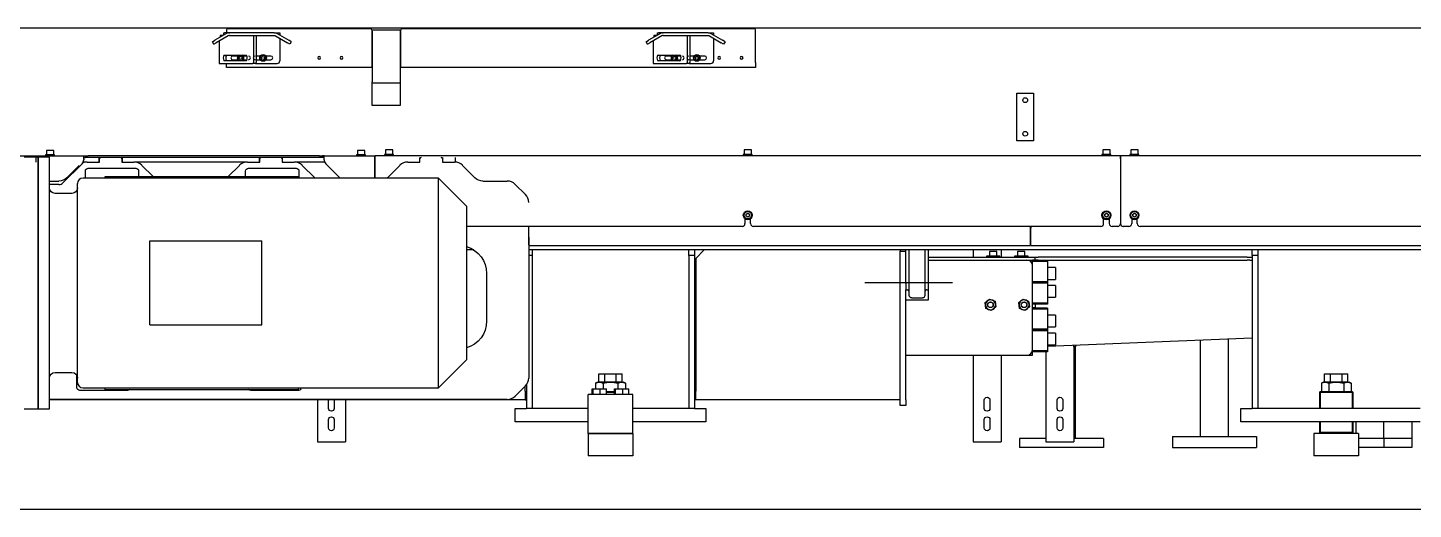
# Model space of a CAD drawing. Header units: millimetres. Extents: x 0 to 1189, y 0 to 841.
# Drawn here: x 191.3 to 356.1, y 472.6 to 529.9 of the extents above; entities that cross this region are included whole.
import ezdxf

# ---------------------------------------------------------------- set-up
doc = ezdxf.new("R2010")
doc.units = ezdxf.units.MM
doc.layers.add('1', color=7, linetype='CONTINUOUS', true_color=0xffffff)
doc.layers.add('2', color=7, linetype='CONTINUOUS', true_color=0xffffff)

msp = doc.modelspace()

# ---------------------------------------------------------------- linework, layer by layer
at = {"layer": '1', "color": 252, "linetype": 'Continuous'}
for p, q in [((303.777, 503.436), (303.777, 502.569)), ((307.11, 503.436), (307.11, 502.569)), ((310.844, 496.536), (311.178, 496.536)), ((311.178, 496.534), (310.844, 496.534)), ((270.775, 491.901), (270.642, 491.901)), ((312.443, 491.302), (312.443, 480.568)), ((315.777, 491.901), (315.777, 492.071)), ((315.777, 491.903), (315.777, 480.568)), ((315.977, 491.901), (315.777, 491.901)), ((315.977, 492.08), (315.977, 491.901)), ((315.977, 480.968), (315.977, 491.903)), ((303.777, 490.902), (303.777, 480.568)), ((307.11, 490.902), (307.11, 480.568)), ((225.777, 485.568), (225.777, 480.568)), ((227.11, 484.568), (227.11, 485.568)), ((227.777, 485.568), (227.777, 484.568)), ((229.11, 485.568), (229.11, 480.568)), ((305.11, 484.568), (305.11, 485.568)), ((305.777, 485.568), (305.777, 484.568)), ((313.777, 484.568), (313.777, 485.568)), ((314.443, 485.568), (314.443, 484.568)), ((227.11, 482.234), (227.11, 483.234)), ((227.777, 483.234), (227.777, 482.234)), ((305.11, 482.234), (305.11, 483.234)), ((305.777, 483.234), (305.777, 482.234)), ((313.777, 482.234), (313.777, 483.234)), ((314.443, 483.234), (314.443, 482.234)), ((349.31, 482.97), (349.31, 481.57)), ((352.643, 480.968), (352.643, 482.97)), ((352.643, 480.968), (352.643, 482.97)), ((355.977, 482.97), (355.977, 480.968)), ((225.777, 480.568), (226.11, 480.568)), ((226.11, 480.568), (228.777, 480.568)), ((228.777, 480.568), (229.11, 480.568)), ((303.777, 480.568), (304.11, 480.568)), ((304.11, 480.568), (306.777, 480.568)), ((306.777, 480.568), (307.11, 480.568)), ((309.31, 480.968), (309.31, 479.901)), ((312.443, 480.968), (309.31, 480.968)), ((319.31, 479.901), (309.31, 479.901)), ((312.443, 480.568), (312.777, 480.568)), ((312.777, 480.568), (315.443, 480.568)), ((315.443, 480.568), (315.777, 480.568)), ((315.977, 480.968), (315.777, 480.968)), ((319.31, 480.968), (315.777, 480.968)), ((319.31, 480.968), (319.31, 479.901)), ((327.51, 481.234), (327.51, 479.901)), ((327.51, 481.234), (337.51, 481.234)), ((327.51, 479.901), (337.51, 479.901)), ((337.51, 481.234), (337.51, 479.901)), ((352.643, 480.968), (349.643, 480.968)), ((352.643, 479.901), (349.643, 479.901)), ((352.643, 480.968), (352.643, 479.901)), ((355.977, 480.968), (352.643, 480.968)), ((352.643, 480.968), (352.643, 479.901)), ((355.977, 479.901), (352.643, 479.901)), ((355.977, 480.968), (355.977, 479.901))]:
    msp.add_line(p, q, dxfattribs=at)
at = {"layer": '1', "color": 95, "linetype": 'Continuous'}
for p, q in [((334.177, 481.234), (334.177, 492.834)), ((330.843, 481.234), (330.843, 492.695))]:
    msp.add_line(p, q, dxfattribs=at)
at = {"layer": '1', "color": 251, "linetype": 'Continuous'}
msp.add_line((90.564, 472.551), (640.45, 472.551), dxfattribs=at)
at = {"layer": '1', "color": 252, "linetype": 'Continuous', "extrusion": (0, 0, -1)}
for centre, start, end in [((-305.443, 485.568), 0, 180), ((-314.11, 485.568), 0, 180), ((-227.443, 484.568), 180, 0), ((-227.443, 483.234), 360, 180), ((-305.443, 484.568), 180, 0), ((-305.443, 483.234), 360, 180), ((-314.11, 484.568), 180, 0), ((-314.11, 483.234), 360, 180), ((-227.443, 482.234), 180, 360), ((-305.443, 482.234), 180, 360), ((-314.11, 482.234), 180, 360)]:
    msp.add_arc(centre, 0.333, start, end, dxfattribs=at)
at = {"layer": '2', "color": 252, "linetype": 'Continuous'}
for p, q in [((185.31, 529.901), (415.974, 529.901)), ((214.977, 529.212), (213.573, 528.401)), ((214.643, 529.019), (214.643, 529.301)), ((214.643, 529.301), (214.741, 529.301)), ((215.212, 529.301), (214.741, 529.301)), ((214.977, 529.634), (214.977, 529.301)), ((232.11, 529.768), (215.11, 529.768)), ((215.212, 529.301), (215.31, 529.301)), ((220.643, 529.301), (215.31, 529.301)), ((220.643, 529.301), (220.741, 529.301)), ((220.741, 529.301), (221.212, 529.301)), ((220.977, 529.212), (222.381, 528.401)), ((221.212, 529.301), (221.31, 529.301)), ((221.31, 529.301), (221.31, 529.019)), ((232.243, 529.634), (232.243, 525.768)), ((232.31, 529.634), (235.643, 529.634)), ((232.31, 529.501), (232.31, 529.634)), ((232.31, 529.501), (232.31, 523.434)), ((235.643, 529.634), (235.643, 529.501)), ((235.643, 529.501), (235.643, 523.434)), ((235.71, 525.768), (235.71, 529.634)), ((277.777, 529.768), (235.843, 529.768)), ((266.577, 529.212), (265.173, 528.401)), ((266.243, 529.019), (266.243, 529.301)), ((266.243, 529.301), (266.341, 529.301)), ((266.812, 529.301), (266.341, 529.301)), ((266.812, 529.301), (266.91, 529.301)), ((272.243, 529.301), (266.91, 529.301)), ((272.243, 529.301), (272.341, 529.301)), ((272.341, 529.301), (272.812, 529.301)), ((272.577, 529.212), (273.981, 528.401)), ((272.812, 529.301), (272.91, 529.301)), ((272.91, 529.301), (272.91, 529.019)), ((277.91, 525.768), (277.91, 529.634)), ((213.284, 528.234), (213.573, 528.401)), ((213.451, 527.946), (213.284, 528.234)), ((213.451, 527.946), (213.739, 528.112)), ((215.143, 528.923), (213.739, 528.112)), ((214.11, 528.326), (214.11, 525.634)), ((214.2, 528.968), (214.2, 528.763)), ((214.554, 528.968), (214.2, 528.968)), ((215.31, 528.968), (220.643, 528.968)), ((218.22, 525.968), (218.22, 528.968)), ((218.526, 525.968), (218.526, 528.968)), ((220.81, 528.923), (222.214, 528.112)), ((221.31, 528.634), (221.31, 525.968)), ((222.503, 527.946), (222.214, 528.112)), ((222.67, 528.234), (222.381, 528.401)), ((222.67, 528.234), (222.503, 527.946)), ((264.884, 528.234), (265.173, 528.401)), ((265.051, 527.946), (264.884, 528.234)), ((265.051, 527.946), (265.339, 528.112)), ((266.743, 528.923), (265.339, 528.112)), ((265.71, 528.326), (265.71, 525.634)), ((265.8, 528.968), (265.8, 528.763)), ((266.154, 528.968), (265.8, 528.968)), ((266.91, 528.968), (272.243, 528.968)), ((269.82, 525.968), (269.82, 528.968)), ((270.126, 525.968), (270.126, 528.968)), ((272.41, 528.923), (273.814, 528.112)), ((272.91, 528.634), (272.91, 525.968)), ((274.103, 527.946), (273.814, 528.112)), ((274.27, 528.234), (273.981, 528.401)), ((274.27, 528.234), (274.103, 527.946)), ((214.703, 526.634), (217.308, 526.634)), ((217.308, 525.968), (214.703, 525.968)), ((216.309, 526.521), (215.697, 526.521)), ((215.697, 526.081), (216.309, 526.081)), ((217.406, 526.521), (216.977, 526.521)), ((216.977, 526.081), (217.406, 526.081)), ((218.976, 526.521), (218.526, 526.521)), ((218.526, 526.081), (218.976, 526.081)), ((220.257, 526.521), (219.644, 526.521)), ((219.644, 526.081), (220.257, 526.081)), ((266.303, 526.634), (268.908, 526.634)), ((268.908, 525.968), (266.303, 525.968)), ((267.909, 526.521), (267.297, 526.521)), ((267.297, 526.081), (267.909, 526.081)), ((269.006, 526.521), (268.577, 526.521)), ((268.577, 526.081), (269.006, 526.081)), ((270.576, 526.521), (270.126, 526.521)), ((270.126, 526.081), (270.576, 526.081)), ((271.857, 526.521), (271.244, 526.521)), ((271.244, 526.081), (271.857, 526.081)), ((214.11, 525.634), (214.152, 525.634)), ((214.152, 525.634), (218.089, 525.634)), ((214.977, 525.168), (214.977, 525.634)), ((232.243, 525.168), (214.977, 525.168)), ((218.396, 525.634), (218.089, 525.634)), ((218.396, 525.634), (220.977, 525.634)), ((232.243, 525.768), (232.243, 525.168)), ((232.243, 525.434), (232.31, 525.434)), ((232.243, 525.168), (232.31, 525.168)), ((235.643, 525.434), (235.71, 525.434)), ((235.71, 525.168), (235.643, 525.168)), ((235.71, 525.168), (235.71, 525.768)), ((277.91, 525.168), (235.71, 525.168)), ((265.71, 525.634), (265.752, 525.634)), ((265.752, 525.634), (269.689, 525.634)), ((269.996, 525.634), (269.689, 525.634)), ((269.996, 525.634), (272.577, 525.634)), ((277.91, 525.768), (277.91, 525.168)), ((232.31, 523.301), (232.31, 523.434)), ((235.643, 523.301), (232.31, 523.301)), ((232.31, 523.203), (232.31, 523.301)), ((232.31, 520.732), (232.31, 523.203)), ((235.643, 523.434), (235.643, 523.301)), ((235.643, 523.301), (235.643, 523.203)), ((235.643, 523.203), (235.643, 520.732)), ((308.977, 516.434), (308.977, 522.101)), ((308.977, 522.101), (310.977, 522.101)), ((310.977, 522.101), (310.977, 516.434)), ((232.31, 520.634), (232.31, 520.732)), ((235.643, 520.634), (232.31, 520.634)), ((235.643, 520.732), (235.643, 520.634)), ((310.977, 516.434), (308.977, 516.434)), ((185.443, 514.634), (197.977, 514.634)), ((192.577, 514.501), (190.91, 514.501)), ((192.31, 513.901), (192.31, 514.434)), ((193.91, 514.501), (192.577, 514.501)), ((192.577, 484.501), (192.577, 514.501)), ((192.577, 514.501), (192.577, 484.501)), ((193.91, 484.501), (193.91, 514.501)), ((197.977, 514.634), (198.177, 514.634)), ((197.977, 514.234), (197.977, 514.634)), ((197.977, 514.434), (198.177, 514.434)), ((198.177, 514.434), (198.177, 514.634)), ((198.177, 514.634), (198.51, 514.634)), ((198.51, 514.434), (198.177, 514.434)), ((226.043, 514.634), (198.51, 514.634)), ((226.043, 514.434), (198.51, 514.434)), ((199.777, 514.434), (199.777, 513.901)), ((199.843, 513.901), (199.843, 514.301)), ((202.51, 514.301), (202.51, 513.901)), ((202.577, 513.901), (202.577, 514.434)), ((218.843, 514.434), (218.843, 513.901)), ((218.91, 513.901), (218.91, 514.301)), ((221.577, 514.301), (221.577, 513.901)), ((221.643, 513.901), (221.643, 514.434)), ((226.043, 514.634), (226.377, 514.634)), ((226.377, 514.434), (226.043, 514.434)), ((226.377, 514.634), (226.377, 514.434)), ((226.577, 514.634), (226.377, 514.634)), ((226.577, 514.434), (226.377, 514.434)), ((226.577, 514.634), (232.577, 514.634)), ((226.577, 514.234), (226.577, 514.634)), ((232.577, 514.634), (232.577, 514.234)), ((232.577, 514.434), (232.643, 514.434)), ((232.643, 514.701), (321.31, 514.701)), ((232.643, 514.301), (232.643, 514.701)), ((232.643, 512.001), (232.643, 514.301)), ((237.91, 514.434), (237.91, 513.901)), ((237.977, 513.901), (237.977, 514.301)), ((240.643, 514.301), (240.643, 513.901)), ((240.71, 513.901), (240.71, 514.434)), ((242.177, 514.434), (242.177, 513.901)), ((321.31, 514.701), (409.977, 514.701)), ((321.31, 514.301), (321.31, 514.701)), ((321.31, 514.701), (321.31, 514.301)), ((321.31, 514.301), (321.31, 506.568)), ((195.505, 511.429), (197.781, 513.706)), ((195.967, 512.025), (197.453, 513.51)), ((198.396, 513.901), (197.917, 513.901)), ((197.977, 514.234), (197.977, 514.177)), ((198.177, 512.001), (198.177, 512.834)), ((198.396, 513.901), (199.843, 513.901)), ((198.51, 513.168), (204.177, 513.168)), ((202.51, 513.901), (203.958, 513.901)), ((217.462, 513.901), (203.958, 513.901)), ((204.51, 512.834), (204.51, 512.167)), ((204.901, 513.51), (206.243, 512.168)), ((215.177, 512.168), (216.519, 513.51)), ((217.243, 512.167), (217.243, 512.834)), ((217.462, 513.901), (218.91, 513.901)), ((217.577, 513.168), (223.243, 513.168)), ((221.577, 513.901), (223.024, 513.901)), ((226.637, 513.901), (223.025, 513.901)), ((223.577, 512.834), (223.577, 512.001)), ((223.967, 513.51), (225.453, 512.025)), ((226.577, 514.177), (226.577, 514.234)), ((226.772, 513.706), (228.477, 512.001)), ((232.577, 514.234), (232.577, 512.001)), ((232.577, 513.901), (232.643, 513.901)), ((234.101, 512.025), (235.586, 513.51)), ((236.529, 513.901), (237.977, 513.901)), ((240.643, 513.901), (242.091, 513.901)), ((242.177, 513.901), (242.091, 513.901)), ((243.034, 513.51), (244.519, 512.025)), ((193.91, 511.634), (195.024, 511.634)), ((195.034, 511.234), (193.91, 511.234)), ((197.243, 487.668), (197.243, 511.334)), ((240.177, 512.001), (197.91, 512.001)), ((200.543, 512.168), (223.543, 512.168)), ((200.543, 512.001), (200.543, 512.168)), ((223.543, 512.001), (223.543, 512.168)), ((243.51, 508.668), (240.177, 512.001)), ((240.177, 487.001), (240.177, 512.001)), ((245.462, 511.634), (248.358, 511.634)), ((250.519, 510.025), (249.301, 511.244)), ((196.577, 510.168), (194.577, 510.168)), ((243.51, 508.668), (243.51, 490.334)), ((276.31, 506.234), (243.51, 506.234)), ((250.91, 504.971), (250.91, 506.234)), ((276.643, 507.155), (276.643, 506.568)), ((277.31, 506.568), (277.31, 507.155)), ((318.977, 506.234), (277.643, 506.234)), ((310.577, 506.234), (310.577, 504.971)), ((310.643, 504.971), (310.643, 506.038)), ((319.31, 506.568), (319.31, 507.155)), ((319.977, 507.155), (319.977, 506.568)), ((320.977, 506.234), (320.31, 506.234)), ((322.31, 506.234), (321.643, 506.234)), ((322.643, 507.155), (322.643, 506.568)), ((323.31, 506.568), (323.31, 507.155)), ((364.977, 506.234), (323.643, 506.234)), ((205.843, 494.501), (205.843, 504.501)), ((205.843, 504.501), (219.177, 504.501)), ((219.177, 494.501), (219.177, 504.501)), ((250.91, 504.971), (250.91, 488.186)), ((250.91, 504.047), (250.91, 504.971)), ((310.577, 504.971), (310.577, 503.971)), ((310.643, 503.971), (310.643, 504.971)), ((244.388, 503.434), (243.513, 503.434)), ((250.91, 503.971), (310.577, 503.971)), ((251.31, 502.768), (250.91, 502.768)), ((443.31, 503.434), (250.911, 503.434)), ((251.31, 503.434), (251.31, 502.768)), ((251.31, 502.768), (251.31, 484.568)), ((269.977, 502.768), (269.977, 503.434)), ((270.643, 502.768), (269.977, 502.768)), ((269.977, 502.768), (269.977, 484.568)), ((270.643, 503.434), (270.643, 502.768)), ((270.643, 502.768), (270.643, 484.568)), ((271.777, 503.434), (270.777, 502.434)), ((295.11, 503.434), (295.11, 503.301)), ((295.11, 485.568), (295.11, 503.301)), ((295.11, 503.301), (295.777, 503.301)), ((295.777, 503.301), (295.777, 503.434)), ((295.777, 499.429), (295.777, 503.301)), ((296.143, 503.434), (296.143, 498.535)), ((298.077, 498.535), (298.077, 503.434)), ((298.443, 503.434), (298.443, 498.692)), ((310.643, 503.971), (443.31, 503.971)), ((336.977, 502.768), (336.977, 503.434)), ((336.977, 502.768), (336.977, 484.568)), ((337.643, 502.768), (336.977, 502.768)), ((337.643, 503.434), (337.643, 502.768)), ((337.643, 502.768), (337.643, 484.568)), ((270.777, 502.434), (270.777, 486.634)), ((298.443, 502.568), (310.843, 502.568)), ((298.443, 502.234), (310.843, 502.234)), ((310.843, 502.568), (311.177, 502.568)), ((310.843, 501.567), (310.843, 502.234)), ((311.177, 502.234), (310.843, 502.234)), ((310.843, 491.568), (310.843, 501.568)), ((311.177, 502.234), (311.177, 502.568)), ((311.177, 502.568), (311.51, 502.568)), ((311.51, 502.234), (311.177, 502.234)), ((311.177, 502.234), (311.177, 502.168)), ((336.367, 502.568), (311.51, 502.568)), ((311.51, 502.234), (336.367, 502.234)), ((336.367, 502.568), (336.681, 502.568)), ((336.681, 502.234), (336.367, 502.234)), ((336.681, 502.568), (336.977, 502.568)), ((336.681, 502.234), (336.977, 502.234)), ((245.91, 500.634), (245.91, 494.968)), ((295.777, 499.43), (295.777, 498.692)), ((295.777, 498.692), (295.977, 498.692)), ((295.777, 497.439), (295.777, 498.692)), ((296.143, 498.535), (296.143, 498.066)), ((298.077, 498.066), (298.077, 498.535)), ((298.243, 498.692), (298.443, 498.692)), ((298.443, 498.692), (298.443, 497.439)), ((295.777, 485.568), (295.777, 497.439)), ((298.443, 497.439), (295.777, 497.439)), ((296.477, 497.752), (297.743, 497.752)), ((311.177, 496.981), (311.177, 496.501)), ((205.843, 494.501), (219.177, 494.501)), ((270.777, 495.701), (270.643, 495.701)), ((336.977, 492.949), (312.643, 491.942)), ((310.843, 490.901), (310.843, 491.568)), ((240.177, 487.001), (243.51, 490.334)), ((295.777, 490.901), (297.11, 490.901)), ((297.11, 490.901), (310.177, 490.901)), ((310.177, 490.901), (310.843, 490.901)), ((194.577, 488.834), (196.577, 488.834)), ((197.177, 487.034), (197.177, 488.458)), ((203.177, 486.701), (197.51, 486.701)), ((197.91, 487.001), (240.177, 487.001)), ((200.543, 486.834), (200.543, 487.001)), ((200.543, 486.834), (223.543, 486.834)), ((223.51, 486.701), (217.843, 486.701)), ((223.543, 486.834), (223.543, 487.001)), ((249.301, 486.025), (250.519, 487.244)), ((250.51, 486.634), (250.51, 487.234)), ((250.51, 486.634), (250.51, 485.568)), ((250.643, 487.387), (250.643, 484.568)), ((259.11, 487.701), (258.873, 487.564)), ((258.873, 487.564), (258.873, 486.901)), ((259.11, 487.701), (259.315, 487.701)), ((260.643, 487.701), (259.315, 487.701)), ((259.758, 487.564), (259.758, 486.901)), ((260.163, 486.568), (261.123, 486.568)), ((261.124, 486.468), (260.164, 486.468)), ((261.971, 487.701), (260.643, 487.701)), ((261.529, 487.564), (261.529, 486.901)), ((261.971, 487.701), (262.177, 487.701)), ((262.414, 487.564), (262.177, 487.701)), ((262.414, 487.564), (262.414, 486.901)), ((270.777, 485.568), (270.777, 486.634)), ((345.077, 486.568), (344.977, 486.468)), ((344.977, 486.468), (344.977, 484.567)), ((348.977, 486.468), (344.977, 486.468)), ((345.065, 486.556), (345.065, 484.567)), ((345.077, 486.568), (348.877, 486.568)), ((345.443, 487.701), (345.206, 487.564)), ((345.206, 487.564), (345.206, 486.568)), ((345.443, 487.701), (345.649, 487.701)), ((346.977, 487.701), (345.649, 487.701)), ((346.091, 487.564), (346.091, 486.568)), ((348.305, 487.701), (346.977, 487.701)), ((347.862, 487.564), (347.862, 486.568)), ((348.305, 487.701), (348.51, 487.701)), ((348.747, 487.564), (348.51, 487.701)), ((348.747, 487.564), (348.747, 486.568)), ((348.977, 486.468), (348.877, 486.568)), ((348.888, 486.556), (348.888, 484.567)), ((348.977, 484.567), (348.977, 486.468)), ((250.51, 485.568), (193.91, 485.568)), ((248.358, 485.634), (193.911, 485.634)), ((250.51, 485.968), (250.643, 485.968)), ((250.51, 485.568), (250.643, 485.568)), ((257.977, 481.568), (257.977, 486.234)), ((263.31, 486.234), (257.977, 486.234)), ((263.31, 481.568), (263.31, 486.234)), ((270.643, 485.968), (270.777, 485.968)), ((270.777, 485.568), (270.643, 485.568)), ((295.11, 485.568), (270.777, 485.568)), ((295.11, 484.901), (295.11, 485.568)), ((295.777, 484.901), (295.11, 484.901)), ((295.777, 485.568), (295.777, 484.901)), ((190.91, 484.501), (192.577, 484.501)), ((192.577, 484.501), (193.91, 484.501)), ((249.31, 482.968), (249.31, 484.568)), ((249.31, 484.568), (250.643, 484.568)), ((250.643, 482.968), (249.31, 482.968)), ((257.977, 484.568), (250.643, 484.568)), ((257.977, 482.968), (250.643, 482.968)), ((270.643, 484.568), (263.31, 484.568)), ((270.643, 482.968), (263.31, 482.968)), ((270.643, 484.568), (271.977, 484.568)), ((271.977, 482.968), (270.643, 482.968)), ((271.977, 484.568), (271.977, 482.968)), ((335.643, 482.968), (335.643, 484.568)), ((335.643, 484.568), (336.977, 484.568)), ((336.977, 482.968), (335.643, 482.968)), ((356.977, 484.568), (336.977, 484.568)), ((356.977, 482.968), (336.977, 482.968)), ((344.977, 482.968), (344.977, 481.734)), ((345.065, 482.968), (345.065, 481.646)), ((348.888, 482.968), (348.888, 481.646)), ((348.977, 481.734), (348.977, 482.968)), ((257.977, 481.568), (257.977, 478.901)), ((263.31, 481.568), (257.977, 481.568)), ((257.977, 481.568), (263.31, 481.568)), ((263.31, 481.568), (263.31, 478.901)), ((349.643, 481.568), (344.31, 481.568)), ((344.31, 481.568), (344.31, 478.901)), ((344.977, 481.734), (345.077, 481.634)), ((344.977, 481.734), (348.977, 481.734)), ((348.877, 481.634), (345.077, 481.634)), ((345.343, 481.634), (345.343, 481.568)), ((348.61, 481.568), (348.61, 481.634)), ((348.877, 481.634), (348.977, 481.734)), ((349.643, 481.568), (349.643, 478.901)), ((263.31, 478.901), (257.977, 478.901)), ((349.643, 478.901), (344.31, 478.901))]:
    msp.add_line(p, q, dxfattribs=at)
at = {"layer": '2', "color": 60, "linetype": 'Continuous'}
for p, q in [((216.468, 526.381), (216.625, 526.492)), ((216.486, 526.189), (216.468, 526.381)), ((216.661, 526.109), (216.486, 526.189)), ((216.625, 526.492), (216.8, 526.412)), ((216.818, 526.221), (216.661, 526.109)), ((216.8, 526.412), (216.818, 526.221)), ((219.125, 526.354), (219.264, 526.488)), ((219.171, 526.167), (219.125, 526.354)), ((219.356, 526.114), (219.171, 526.167)), ((219.264, 526.488), (219.449, 526.434)), ((219.495, 526.248), (219.356, 526.114)), ((219.449, 526.434), (219.495, 526.248)), ((268.076, 526.396), (268.242, 526.493)), ((268.077, 526.204), (268.076, 526.396)), ((268.244, 526.108), (268.077, 526.204)), ((268.242, 526.493), (268.41, 526.398)), ((268.41, 526.205), (268.244, 526.108)), ((268.41, 526.398), (268.41, 526.205)), ((270.743, 526.205), (270.744, 526.398)), ((270.909, 526.108), (270.743, 526.205)), ((270.744, 526.398), (270.911, 526.493)), ((271.076, 526.204), (270.909, 526.108)), ((270.911, 526.493), (271.077, 526.396)), ((271.077, 526.396), (271.076, 526.204)), ((193.443, 514.741), (193.443, 514.634)), ((193.927, 514.741), (193.443, 514.741)), ((193.543, 515.274), (193.543, 514.741)), ((193.977, 515.274), (193.543, 515.274)), ((194.51, 514.741), (193.927, 514.741)), ((194.41, 515.274), (193.977, 515.274)), ((194.41, 514.741), (194.41, 515.274)), ((194.51, 514.634), (194.51, 514.741)), ((230.443, 514.741), (230.443, 514.634)), ((230.927, 514.741), (230.443, 514.741)), ((230.543, 515.274), (230.543, 514.741)), ((230.977, 515.274), (230.543, 515.274)), ((231.51, 514.741), (230.927, 514.741)), ((231.41, 515.274), (230.977, 515.274)), ((231.41, 514.741), (231.41, 515.274)), ((231.51, 514.634), (231.51, 514.741)), ((233.777, 514.808), (233.777, 514.701)), ((234.261, 514.808), (233.777, 514.808)), ((233.877, 515.341), (233.877, 514.808)), ((234.31, 515.341), (233.877, 515.341)), ((234.843, 514.808), (234.261, 514.808)), ((234.743, 515.341), (234.31, 515.341)), ((234.743, 514.808), (234.743, 515.341)), ((234.843, 514.701), (234.843, 514.808)), ((276.443, 514.808), (276.443, 514.701)), ((276.927, 514.808), (276.443, 514.808)), ((276.543, 515.341), (276.543, 514.808)), ((276.977, 515.341), (276.543, 515.341)), ((277.51, 514.808), (276.927, 514.808)), ((277.41, 515.341), (276.977, 515.341)), ((277.41, 514.808), (277.41, 515.341)), ((277.51, 514.701), (277.51, 514.808)), ((319.11, 514.808), (319.11, 514.701)), ((319.594, 514.808), (319.11, 514.808)), ((319.21, 515.341), (319.21, 514.808)), ((319.643, 515.341), (319.21, 515.341)), ((320.177, 514.808), (319.594, 514.808)), ((320.077, 515.341), (319.643, 515.341)), ((320.077, 514.808), (320.077, 515.341)), ((320.177, 514.701), (320.177, 514.808)), ((322.443, 514.808), (322.443, 514.701)), ((322.927, 514.808), (322.443, 514.808)), ((322.543, 515.341), (322.543, 514.808)), ((322.977, 515.341), (322.543, 515.341)), ((323.51, 514.808), (322.927, 514.808)), ((323.41, 515.341), (322.977, 515.341)), ((323.41, 514.808), (323.41, 515.341)), ((323.51, 514.701), (323.51, 514.808)), ((276.777, 507.687), (276.977, 507.802)), ((276.777, 507.456), (276.777, 507.687)), ((276.977, 507.802), (277.177, 507.687)), ((277.177, 507.687), (277.177, 507.456)), ((319.443, 507.687), (319.643, 507.802)), ((319.443, 507.456), (319.443, 507.687)), ((319.643, 507.802), (319.843, 507.687)), ((319.843, 507.687), (319.843, 507.456)), ((322.777, 507.687), (322.977, 507.802)), ((322.777, 507.456), (322.777, 507.687)), ((322.977, 507.802), (323.177, 507.687)), ((323.177, 507.687), (323.177, 507.456)), ((276.977, 507.34), (276.777, 507.456)), ((277.177, 507.456), (276.977, 507.34)), ((319.643, 507.34), (319.443, 507.456)), ((319.843, 507.456), (319.643, 507.34)), ((322.977, 507.34), (322.777, 507.456)), ((323.177, 507.456), (322.977, 507.34)), ((305.743, 503.234), (305.743, 502.701)), ((306.177, 503.234), (305.743, 503.234)), ((306.61, 503.234), (306.177, 503.234)), ((306.61, 502.701), (306.61, 503.234)), ((309.077, 503.234), (309.077, 502.701)), ((309.51, 503.234), (309.077, 503.234)), ((309.943, 503.234), (309.51, 503.234)), ((309.943, 502.701), (309.943, 503.234)), ((305.377, 502.701), (305.377, 502.568)), ((306.103, 502.701), (305.377, 502.701)), ((306.977, 502.701), (306.103, 502.701)), ((306.977, 502.568), (306.977, 502.701)), ((308.71, 502.701), (308.71, 502.568)), ((309.436, 502.701), (308.71, 502.701)), ((310.31, 502.701), (309.436, 502.701)), ((310.31, 502.568), (310.31, 502.701)), ((312.643, 502.168), (310.843, 502.168)), ((312.643, 502.054), (310.843, 502.054)), ((312.643, 502.168), (312.643, 502.054)), ((312.643, 502.054), (312.643, 501.549)), ((312.643, 501.549), (312.643, 499.651)), ((313.577, 501.328), (312.643, 501.328)), ((313.577, 501.328), (313.577, 499.928)), ((312.643, 499.651), (310.843, 499.651)), ((312.643, 499.581), (310.843, 499.581)), ((312.643, 499.568), (310.843, 499.568)), ((312.643, 499.498), (310.843, 499.498)), ((312.643, 499.928), (313.577, 499.928)), ((312.643, 499.651), (312.643, 499.568)), ((312.643, 499.581), (312.643, 499.498)), ((312.643, 499.498), (312.643, 497.6)), ((313.577, 499.221), (312.643, 499.221)), ((312.643, 497.821), (313.577, 497.821)), ((313.577, 499.221), (313.577, 497.821)), ((305.2, 497.159), (305.473, 497.373)), ((305.249, 496.816), (305.2, 497.159)), ((305.298, 496.473), (305.249, 496.816)), ((305.62, 496.344), (305.298, 496.473)), ((305.473, 497.373), (305.746, 497.587)), ((305.941, 496.215), (305.62, 496.344)), ((305.746, 497.587), (306.067, 497.458)), ((306.214, 496.429), (305.941, 496.215)), ((306.067, 497.458), (306.388, 497.329)), ((306.486, 496.643), (306.214, 496.429)), ((306.388, 497.329), (306.437, 496.986)), ((306.437, 496.986), (306.486, 496.643)), ((309.2, 497.159), (309.473, 497.373)), ((309.249, 496.816), (309.2, 497.159)), ((309.298, 496.473), (309.249, 496.816)), ((309.62, 496.344), (309.298, 496.473)), ((309.473, 497.373), (309.746, 497.587)), ((309.941, 496.215), (309.62, 496.344)), ((309.746, 497.587), (310.067, 497.458)), ((310.214, 496.429), (309.941, 496.215)), ((310.067, 497.458), (310.388, 497.329)), ((310.486, 496.643), (310.214, 496.429)), ((310.388, 497.329), (310.437, 496.986)), ((310.437, 496.986), (310.486, 496.643)), ((312.643, 497.094), (310.843, 497.094)), ((312.643, 496.981), (310.843, 496.981)), ((312.643, 496.501), (310.843, 496.501)), ((312.643, 496.388), (310.843, 496.388)), ((312.643, 497.6), (312.643, 497.094)), ((312.643, 497.094), (312.643, 496.981)), ((312.643, 496.501), (312.643, 496.388)), ((312.643, 496.388), (312.643, 495.882)), ((312.643, 495.882), (312.643, 493.984)), ((313.577, 495.661), (312.643, 495.661)), ((313.577, 495.661), (313.577, 494.261)), ((312.643, 493.984), (310.843, 493.984)), ((312.643, 493.901), (310.843, 493.901)), ((312.643, 493.901), (310.843, 493.901)), ((312.643, 493.818), (310.843, 493.818)), ((312.643, 494.261), (313.577, 494.261)), ((312.643, 493.984), (312.643, 493.901)), ((312.643, 493.901), (312.643, 493.818)), ((312.643, 493.818), (312.643, 491.92)), ((313.577, 493.541), (312.643, 493.541)), ((313.577, 493.541), (313.577, 492.141)), ((312.643, 491.414), (310.843, 491.414)), ((312.643, 491.301), (310.843, 491.301)), ((312.643, 492.141), (313.577, 492.141)), ((312.643, 491.92), (312.643, 491.414)), ((312.643, 491.414), (312.643, 491.301)), ((259.258, 487.701), (259.258, 488.701)), ((259.258, 488.701), (259.951, 488.701)), ((259.951, 487.701), (259.951, 488.701)), ((259.951, 488.701), (261.336, 488.701)), ((261.336, 487.701), (261.336, 488.701)), ((261.336, 488.701), (262.029, 488.701)), ((262.029, 487.701), (262.029, 488.701)), ((345.591, 487.701), (345.591, 488.701)), ((345.591, 488.701), (346.284, 488.701)), ((346.284, 487.701), (346.284, 488.701)), ((346.284, 488.701), (347.67, 488.701)), ((347.67, 487.701), (347.67, 488.701)), ((347.67, 488.701), (348.362, 488.701)), ((348.362, 487.701), (348.362, 488.701)), ((258.457, 486.234), (258.457, 486.901)), ((258.457, 486.901), (258.577, 486.901)), ((258.577, 486.234), (258.577, 486.901)), ((258.577, 486.901), (259.43, 486.901)), ((259.43, 486.234), (259.43, 486.901)), ((259.43, 486.901), (260.163, 486.901)), ((260.163, 486.234), (260.163, 486.901)), ((261.123, 486.234), (261.123, 486.901)), ((261.123, 486.901), (261.244, 486.901)), ((261.244, 486.234), (261.244, 486.901)), ((261.244, 486.901), (262.097, 486.901)), ((262.097, 486.234), (262.097, 486.901)), ((262.097, 486.901), (262.83, 486.901)), ((262.83, 486.234), (262.83, 486.901))]:
    msp.add_line(p, q, dxfattribs=at)
at = {"layer": '2', "color": 51, "linetype": 'Continuous'}
msp.add_line((290.887, 499.568), (301.31, 499.568), dxfattribs=at)
msp.add_line((290.887, 499.568), (301.31, 499.568), dxfattribs=at)
at = {"layer": '2', "color": 60, "linetype": 'Continuous'}
for centre, radius in [((216.643, 526.301), 0.333), ((219.31, 526.301), 0.4), ((219.31, 526.301), 0.333), ((268.243, 526.301), 0.333), ((270.91, 526.301), 0.4), ((270.91, 526.301), 0.333), ((276.977, 507.571), 0.533), ((276.977, 507.571), 0.433), ((319.643, 507.571), 0.533), ((319.643, 507.571), 0.433), ((322.977, 507.571), 0.533), ((322.977, 507.571), 0.433), ((305.843, 496.901), 0.337), ((305.843, 496.901), 0.328), ((309.843, 496.901), 0.337), ((309.843, 496.901), 0.328)]:
    msp.add_circle(centre, radius, dxfattribs=at)
at = {"layer": '2', "color": 252, "linetype": 'Continuous', "extrusion": (0, 0, -1)}
for centre in [(-225.977, 526.301), (-228.643, 526.301), (-273.577, 526.301), (-276.243, 526.301)]:
    msp.add_circle(centre, 0.167, dxfattribs=at)
at = {"layer": '2', "color": 252, "linetype": 'Continuous'}
for centre in [(309.977, 521.268), (309.977, 517.268)]:
    msp.add_circle(centre, 0.283, dxfattribs=at)
at = {"layer": '2', "color": 60, "linetype": 'Continuous', "extrusion": (0, 0, -1)}
for centre in [(-305.843, 496.901), (-309.843, 496.901)]:
    msp.add_circle(centre, 0.6, dxfattribs=at)
at = {"layer": '2', "color": 252, "linetype": 'Continuous'}
for centre, radius, start, end in [((215.11, 529.634), 0.133, 90, 180), ((215.31, 528.634), 0.667, 90, 120), ((232.11, 529.634), 0.133, 0, 90), ((235.843, 529.634), 0.133, 90, 180), ((266.91, 528.634), 0.667, 90, 120), ((277.777, 529.634), 0.133, 0, 90), ((215.31, 528.634), 0.333, 90, 120), ((266.91, 528.634), 0.333, 90, 120), ((215.697, 526.301), 0.22, 90, 270), ((217.59, 526.301), 0.22, 270, 90), ((218.363, 526.301), 0.22, 90, 270), ((220.257, 526.301), 0.22, 270, 90), ((220.977, 525.968), 0.333, 270, 0), ((267.297, 526.301), 0.22, 90, 270), ((269.19, 526.301), 0.22, 270, 90), ((269.963, 526.301), 0.22, 90, 270), ((271.857, 526.301), 0.22, 270, 90), ((272.577, 525.968), 0.333, 270, 0), ((199.977, 514.301), 0.133, 90, 180), ((202.377, 514.301), 0.133, 0, 90), ((219.043, 514.301), 0.133, 90, 180), ((221.443, 514.301), 0.133, 0, 90), ((238.11, 514.301), 0.133, 90, 180), ((240.51, 514.301), 0.133, 0, 90), ((197.31, 514.177), 0.667, 315, 0), ((198.396, 512.568), 1.333, 90, 114.2536), ((203.958, 512.568), 1.333, 45, 90), ((217.462, 512.568), 1.333, 90, 135), ((223.024, 512.568), 1.333, 45, 90), ((227.243, 514.177), 0.667, 180, 225), ((236.529, 512.568), 1.333, 90, 135), ((242.091, 512.568), 1.333, 45, 90), ((195.034, 511.901), 0.667, 270, 315), ((197.91, 511.334), 0.667, 90, 180), ((248.358, 510.301), 1.333, 45, 90), ((249.577, 509.082), 1.333, 0, 45), ((276.31, 506.568), 0.333, 270, 0), ((277.643, 506.568), 0.333, 180, 270), ((310.977, 506.038), 0.333, 143.8918, 180), ((318.977, 506.568), 0.333, 270, 0), ((320.31, 506.568), 0.333, 180, 270), ((320.977, 506.568), 0.333, 270, 0), ((321.643, 506.568), 0.333, 180, 270), ((322.31, 506.568), 0.333, 270, 0), ((323.643, 506.568), 0.333, 180, 270), ((310.177, 501.568), 0.667, 0, 90), ((310.177, 491.568), 0.667, 270, 0), ((249.577, 488.186), 1.333, 315, 0), ((197.91, 487.668), 0.667, 180, 270), ((248.358, 486.968), 1.333, 270, 315)]:
    msp.add_arc(centre, radius, start, end, dxfattribs=at)
at = {"layer": '2', "color": 252, "linetype": 'Continuous', "extrusion": (0, 0, -1)}
for centre, radius, start, end in [((-220.643, 528.634), 0.667, 90, 120), ((-272.243, 528.634), 0.667, 90, 120), ((-220.643, 528.634), 0.333, 90, 120), ((-272.243, 528.634), 0.333, 90, 120), ((-198.51, 512.834), 0.333, 0, 90), ((-204.177, 512.834), 0.333, 90, 180), ((-217.577, 512.834), 0.333, 0, 90), ((-223.243, 512.834), 0.333, 90, 180), ((-195.024, 512.968), 1.333, 225, 270), ((-226.396, 512.968), 1.333, 313.53045, 315), ((-233.158, 512.968), 1.333, 225, 226.46955), ((-245.462, 512.968), 1.333, 270, 315), ((-194.577, 510.834), 0.667, 270, 0), ((-196.577, 510.834), 0.667, 180, 270), ((-242.577, 500.634), 3.333, 106.26047, 180), ((-242.577, 494.968), 3.333, 180, 253.73953), ((-194.577, 488.168), 0.667, 0, 90), ((-196.577, 488.168), 0.667, 90, 180), ((-197.51, 487.034), 0.333, 270, 0), ((-203.177, 487.034), 0.333, 216.87048, 270), ((-217.843, 487.034), 0.333, 270, 323.12952), ((-223.51, 487.034), 0.333, 185.74031, 270)]:
    msp.add_arc(centre, radius, start, end, dxfattribs=at)
at = {"layer": '2', "color": 60, "linetype": 'Continuous'}
for centre, start, end in [((216.643, 526.301), 123.55767, 236.44582), ((216.643, 526.301), 303.55195, 56.4401), ((268.243, 526.301), 123.55683, 236.44499), ((268.243, 526.301), 303.55126, 56.43941)]:
    msp.add_arc(centre, 0.4, start, end, dxfattribs=at)
at = {"layer": '2', "color": 252, "linetype": 'Continuous'}
for centre, major_axis, ratio, start_param, end_param in [((214.703, 526.301), (0, 0.333), 0.3907311, 0, 3.1415927), ((215.01, 526.301), (0, 0.333), 0.3907311, 0, 3.1415927), ((217.308, 526.301), (0, 0.333), 0.3907311, 3.1415927, 6.2831853), ((218.089, 525.968), (0, -0.333), 0.3907311, 0, 1.5707963), ((218.396, 525.968), (0, 0.333), 0.3907311, 3.1415927, 4.712389), ((266.303, 526.301), (0, 0.333), 0.3907311, 0, 3.1415927), ((266.61, 526.301), (0, 0.333), 0.3907311, 0, 3.1415927), ((268.908, 526.301), (0, 0.333), 0.3907311, 3.1415927, 6.2831853), ((269.689, 525.968), (0, -0.333), 0.3907311, 0, 1.5707963), ((269.996, 525.968), (0, 0.333), 0.3907311, 3.1415927, 4.712389), ((295.977, 498.535), (0.167, 0), 0.9396926, 0, 1.5707963), ((296.477, 498.066), (-0.333, 0), 0.9396926, 0, 1.5707963), ((297.743, 498.066), (-0.333, 0), 0.9396926, 1.5707963, 3.1415927), ((298.243, 498.535), (0.167, 0), 0.9396926, 1.5707963, 3.1415927)]:
    msp.add_ellipse(centre, major_axis=major_axis, ratio=ratio, start_param=start_param, end_param=end_param, dxfattribs=at)
at = {"layer": '2', "color": 27, "linetype": 'Continuous'}
for points in [[(270.775, 495.26), (270.731, 495.259), (270.687, 495.259), (270.643, 495.258)], [(270.641, 491.924), (270.682, 491.925), (270.722, 491.925), (270.763, 491.926)]]:
    msp.add_open_spline(points, degree=3, dxfattribs=at)
at = {"layer": '2', "color": 252, "linetype": 'Continuous'}
for points, knots in [([(258.873, 487.564), (258.945, 487.606), (259.018, 487.64), (259.166, 487.688), (259.24, 487.701), (259.315, 487.701)], [0, 0, 0, 0, 0.5, 0.5, 1, 1, 1, 1]), ([(259.315, 487.701), (259.334, 487.701), (259.353, 487.7), (259.391, 487.697), (259.409, 487.694), (259.465, 487.685), (259.502, 487.676), (259.613, 487.64), (259.686, 487.606), (259.758, 487.564)], [0, 0, 0, 0, 0.125, 0.125, 0.25, 0.25, 0.5, 0.5, 1, 1, 1, 1]), ([(259.758, 487.564), (259.903, 487.606), (260.049, 487.64), (260.344, 487.688), (260.493, 487.701), (260.643, 487.701)], [0, 0, 0, 0, 0.5, 0.5, 1, 1, 1, 1]), ([(260.643, 487.701), (260.681, 487.701), (260.719, 487.7), (260.794, 487.697), (260.831, 487.694), (260.943, 487.685), (261.017, 487.676), (261.239, 487.64), (261.384, 487.606), (261.529, 487.564)], [0, 0, 0, 0, 0.125, 0.125, 0.25, 0.25, 0.5, 0.5, 1, 1, 1, 1]), ([(261.529, 487.564), (261.565, 487.585), (261.601, 487.604), (261.674, 487.638), (261.711, 487.652), (261.822, 487.688), (261.896, 487.701), (261.971, 487.701)], [0, 0, 0, 0, 0.25, 0.25, 0.5, 0.5, 1, 1, 1, 1]), ([(261.971, 487.701), (262.009, 487.701), (262.046, 487.698), (262.122, 487.685), (262.159, 487.676), (262.27, 487.64), (262.342, 487.605), (262.414, 487.564)], [0, 0, 0, 0, 0.25, 0.25, 0.5, 0.5, 1, 1, 1, 1]), ([(345.206, 487.564), (345.279, 487.606), (345.351, 487.64), (345.499, 487.688), (345.573, 487.701), (345.649, 487.701)], [0, 0, 0, 0, 0.5, 0.5, 1, 1, 1, 1]), ([(345.649, 487.701), (345.668, 487.701), (345.686, 487.7), (345.724, 487.697), (345.743, 487.694), (345.799, 487.685), (345.836, 487.676), (345.946, 487.64), (346.019, 487.606), (346.091, 487.564)], [0, 0, 0, 0, 0.125, 0.125, 0.25, 0.25, 0.5, 0.5, 1, 1, 1, 1]), ([(346.091, 487.564), (346.236, 487.606), (346.382, 487.64), (346.677, 487.688), (346.826, 487.701), (346.977, 487.701)], [0, 0, 0, 0, 0.5, 0.5, 1, 1, 1, 1]), ([(346.977, 487.701), (347.014, 487.701), (347.052, 487.7), (347.127, 487.697), (347.165, 487.694), (347.277, 487.685), (347.351, 487.676), (347.572, 487.64), (347.717, 487.606), (347.862, 487.564)], [0, 0, 0, 0, 0.125, 0.125, 0.25, 0.25, 0.5, 0.5, 1, 1, 1, 1]), ([(347.862, 487.564), (347.898, 487.585), (347.934, 487.604), (348.008, 487.638), (348.045, 487.652), (348.155, 487.688), (348.23, 487.701), (348.305, 487.701)], [0, 0, 0, 0, 0.25, 0.25, 0.5, 0.5, 1, 1, 1, 1]), ([(348.305, 487.701), (348.342, 487.701), (348.38, 487.698), (348.455, 487.685), (348.492, 487.676), (348.603, 487.64), (348.676, 487.605), (348.747, 487.564)], [0, 0, 0, 0, 0.25, 0.25, 0.5, 0.5, 1, 1, 1, 1])]:
    msp.add_open_spline(points, degree=3, knots=knots, dxfattribs=at)

doc.saveas('drawing.dxf')
